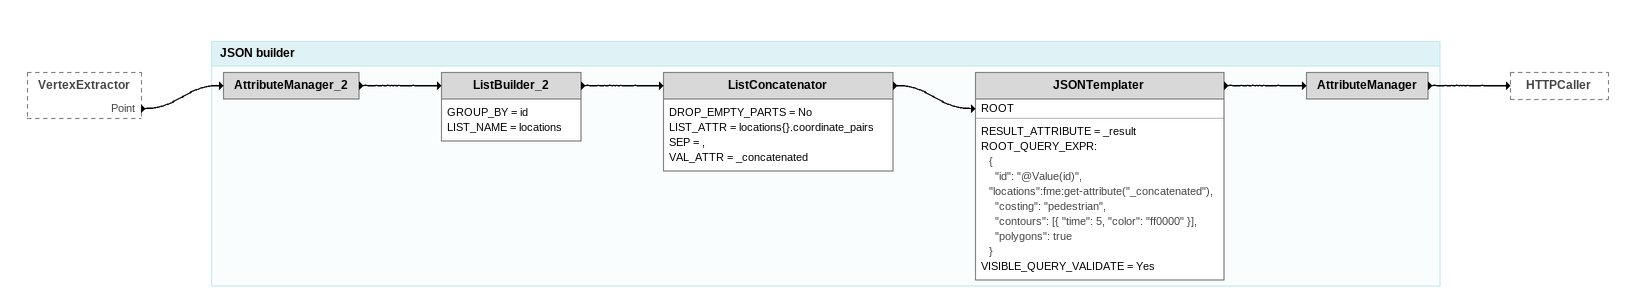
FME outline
VertexExtractor [outside]
    Point -> AttributeManager_2

Bookmark: JSON builder
AttributeManager_2
    -> ListBuilder_2
ListBuilder_2
    GROUP_BY = id
    LIST_NAME = locations
    -> ListConcatenator
ListConcatenator
    DROP_EMPTY_PARTS = No
    LIST_ATTR = locations{}.coordinate_pairs
    SEP = ,
    VAL_ATTR = _concatenated
    -> JSONTemplater [ROOT]
JSONTemplater
    RESULT_ATTRIBUTE = _result
    ROOT_QUERY_EXPR:
      {
        "id": "@Value(id)",
        "locations":fme:get-attribute("_concatenated"),
        "costing": "pedestrian",
        "contours": [{ "time": 5, "color": "ff0000" }],
        "polygons": true
      }
    VISIBLE_QUERY_VALIDATE = Yes
    -> AttributeManager
AttributeManager
    -> HTTPCaller
